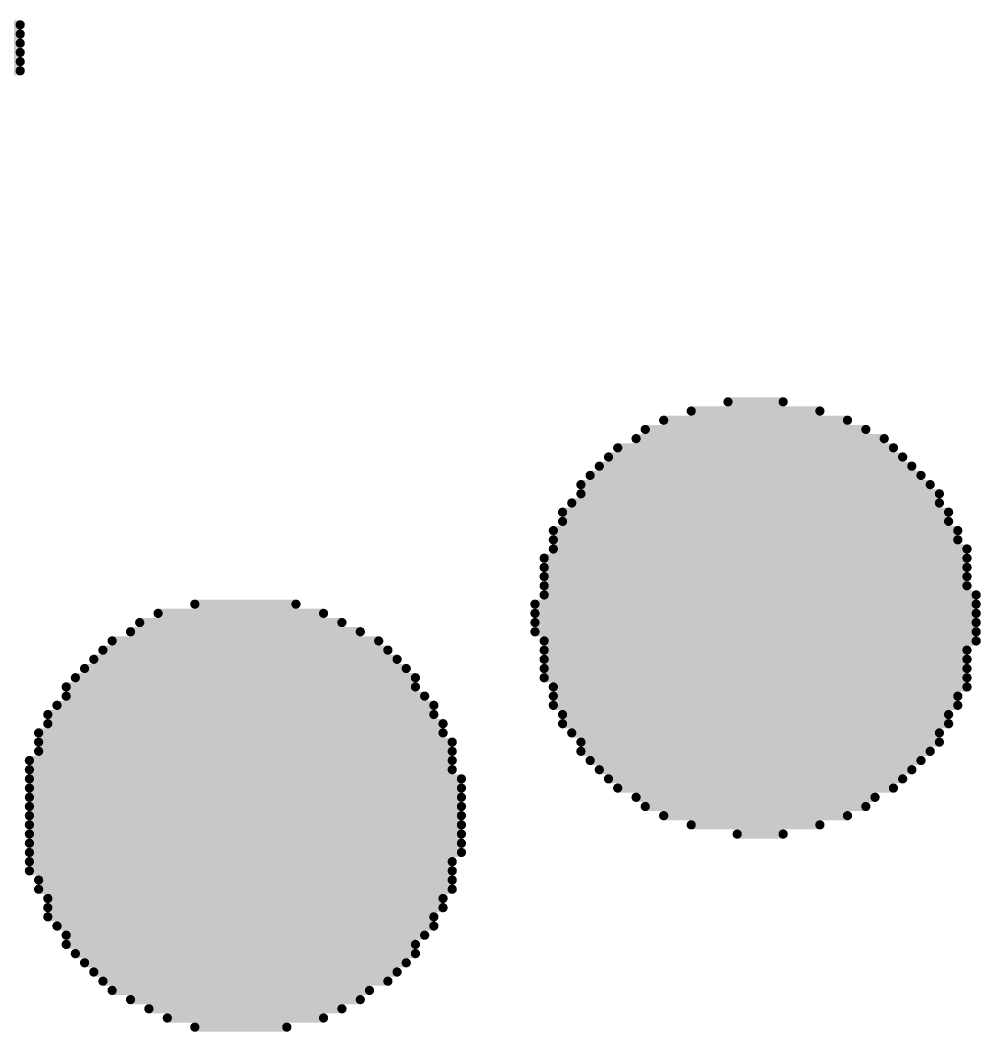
# Model space of a CAD drawing. Header units: millimetres. Extents: x 45 to 209, y 90 to 189.
# Drawn here: x 69.523 to 70.186, y 95.915 to 96.613 of the extents above; entities that cross this region are included whole.
import ezdxf

# ---------------------------------------------------------------- set-up
doc = ezdxf.new("R2010")
doc.units = ezdxf.units.MM
doc.layers.add('TopOverlay', color=2, linetype='Continuous')

# ---------------------------------------------------------------- blocks, each defined once
blk = doc.blocks.new('5394DE47_A0E8_4329_8464_7791B7C19310_62')
at = {"layer": 'TopOverlay', "const_width": 0.00635}
for points in [[(1.53825, 2.4545), (1.84305, 2.4545)], [(1.53825, 2.44815), (1.84305, 2.44815)], [(1.53825, 2.4418), (1.84305, 2.4418)], [(1.53825, 2.43545), (1.84305, 2.43545)], [(1.53825, 2.4291), (1.84305, 2.4291)], [(1.5446, 2.42275), (1.84305, 2.42275)], [(2.332, 2.19415), (2.3701, 2.19415)], [(2.3066, 2.1878), (2.3955, 2.1878)], [(2.28755, 2.18145), (2.41455, 2.18145)], [(2.27485, 2.1751), (2.42725, 2.1751)], [(2.2558, 2.1624), (2.4463, 2.1624)], [(2.2685, 2.16875), (2.43995, 2.16875)], [(2.24945, 2.15605), (2.45265, 2.15605)], [(2.2431, 2.1497), (2.459, 2.1497)], [(2.23675, 2.14335), (2.46535, 2.14335)], [(2.2304, 2.137), (2.4717, 2.137)], [(2.2304, 2.13065), (2.47805, 2.13065)], [(2.22405, 2.1243), (2.47805, 2.1243)], [(2.2177, 2.11795), (2.4844, 2.11795)], [(2.2177, 2.1116), (2.4844, 2.1116)], [(2.21135, 2.10525), (2.49075, 2.10525)], [(2.21135, 2.0989), (2.49075, 2.0989)], [(2.21135, 2.09255), (2.4971, 2.09255)], [(2.205, 2.0862), (2.4971, 2.0862)], [(2.205, 2.07985), (2.4971, 2.07985)], [(2.205, 2.0735), (2.4971, 2.0735)], [(2.205, 2.06715), (2.4971, 2.06715)], [(2.205, 2.0608), (2.50345, 2.0608)], [(1.9637, 2.05445), (2.03355, 2.05445)], [(2.19865, 2.05445), (2.50345, 2.05445)], [(1.9383, 2.0481), (2.0526, 2.0481)], [(2.19865, 2.0481), (2.50345, 2.0481)], [(1.9256, 2.04175), (2.0653, 2.04175)], [(2.19865, 2.04175), (2.50345, 2.04175)], [(1.91925, 2.0354), (2.078, 2.0354)], [(2.19865, 2.0354), (2.50345, 2.0354)], [(1.9002, 2.0227), (2.09705, 2.0227)], [(1.90655, 2.02905), (2.0907, 2.02905)], [(2.205, 2.02905), (2.50345, 2.02905)], [(2.205, 2.0227), (2.4971, 2.0227)], [(1.89385, 2.01635), (2.1034, 2.01635)], [(2.205, 2.01635), (2.4971, 2.01635)], [(1.8875, 2.01), (2.10975, 2.01)], [(2.205, 2.01), (2.4971, 2.01)], [(1.88115, 2.00365), (2.1161, 2.00365)], [(2.205, 2.00365), (2.4971, 2.00365)], [(1.8748, 1.9973), (2.1161, 1.9973)], [(2.21135, 1.9973), (2.4971, 1.9973)], [(1.8748, 1.99095), (2.12245, 1.99095)], [(2.21135, 1.99095), (2.49075, 1.99095)], [(1.86845, 1.9846), (2.1288, 1.9846)], [(2.21135, 1.9846), (2.49075, 1.9846)], [(1.8621, 1.97825), (2.1288, 1.97825)], [(2.2177, 1.97825), (2.4844, 1.97825)], [(1.8621, 1.9719), (2.13515, 1.9719)], [(2.2177, 1.9719), (2.4844, 1.9719)], [(1.85575, 1.96555), (2.13515, 1.96555)], [(2.22405, 1.96555), (2.47805, 1.96555)], [(1.85575, 1.9592), (2.1415, 1.9592)], [(1.85575, 1.95285), (2.1415, 1.95285)], [(2.2304, 1.9592), (2.47805, 1.9592)], [(2.2304, 1.95285), (2.4717, 1.95285)], [(1.8494, 1.9465), (2.1415, 1.9465)], [(2.23675, 1.9465), (2.46535, 1.9465)], [(1.8494, 1.94015), (2.1415, 1.94015)], [(2.2431, 1.94015), (2.459, 1.94015)], [(1.8494, 1.9338), (2.14785, 1.9338)], [(2.24945, 1.9338), (2.45265, 1.9338)], [(1.8494, 1.92745), (2.14785, 1.92745)], [(2.2558, 1.92745), (2.4463, 1.92745)], [(1.8494, 1.9211), (2.14785, 1.9211)], [(2.2685, 1.9211), (2.4336, 1.9211)], [(1.8494, 1.91475), (2.14785, 1.91475)], [(2.27485, 1.91475), (2.42725, 1.91475)], [(1.8494, 1.9084), (2.14785, 1.9084)], [(2.28755, 1.9084), (2.41455, 1.9084)], [(1.8494, 1.90205), (2.14785, 1.90205)], [(2.3066, 1.90205), (2.3955, 1.90205)], [(1.8494, 1.8957), (2.14785, 1.8957)], [(2.33835, 1.8957), (2.3701, 1.8957)], [(1.8494, 1.88935), (2.14785, 1.88935)], [(1.8494, 1.883), (2.14785, 1.883)], [(1.8494, 1.87665), (2.1415, 1.87665)], [(1.8494, 1.8703), (2.1415, 1.8703)], [(1.85575, 1.86395), (2.1415, 1.86395)], [(1.85575, 1.8576), (2.1415, 1.8576)], [(1.8621, 1.85125), (2.13515, 1.85125)], [(1.8621, 1.8449), (2.13515, 1.8449)], [(1.8621, 1.83855), (2.1288, 1.83855)], [(1.86845, 1.8322), (2.1288, 1.8322)], [(1.8748, 1.82585), (2.12245, 1.82585)], [(1.8748, 1.8195), (2.1161, 1.8195)], [(1.88115, 1.81315), (2.1161, 1.81315)], [(1.8875, 1.8068), (2.10975, 1.8068)], [(1.89385, 1.80045), (2.1034, 1.80045)], [(1.9002, 1.7941), (2.09705, 1.7941)], [(1.90655, 1.78775), (2.08435, 1.78775)], [(1.91925, 1.7814), (2.078, 1.7814)], [(1.93195, 1.77505), (2.0653, 1.77505)], [(1.94465, 1.7687), (2.0526, 1.7687)], [(1.9637, 1.76235), (2.0272, 1.76235)]]:
    blk.add_lwpolyline(points, dxfattribs=at)
at = {"layer": 'TopOverlay', "const_width": 0.00317}
for points in [[(1.84146, 2.4545, 1), (1.84464, 2.4545, 1)], [(1.84146, 2.44815, 1), (1.84464, 2.44815, 1)], [(1.84146, 2.4418, 1), (1.84464, 2.4418, 1)], [(1.84146, 2.43545, 1), (1.84464, 2.43545, 1)], [(1.84146, 2.4291, 1), (1.84464, 2.4291, 1)], [(1.84146, 2.42275, 1), (1.84464, 2.42275, 1)], [(2.33041, 2.19415, 1), (2.33359, 2.19415, 1)], [(2.36851, 2.19415, 1), (2.37169, 2.19415, 1)], [(2.30501, 2.1878, 1), (2.30819, 2.1878, 1)], [(2.39391, 2.1878, 1), (2.39709, 2.1878, 1)], [(2.28596, 2.18145, 1), (2.28914, 2.18145, 1)], [(2.41296, 2.18145, 1), (2.41614, 2.18145, 1)], [(2.27326, 2.1751, 1), (2.27644, 2.1751, 1)], [(2.42566, 2.1751, 1), (2.42884, 2.1751, 1)], [(2.25421, 2.1624, 1), (2.25739, 2.1624, 1)], [(2.26691, 2.16875, 1), (2.27009, 2.16875, 1)], [(2.43836, 2.16875, 1), (2.44154, 2.16875, 1)], [(2.44471, 2.1624, 1), (2.44789, 2.1624, 1)], [(2.24786, 2.15605, 1), (2.25104, 2.15605, 1)], [(2.45106, 2.15605, 1), (2.45424, 2.15605, 1)], [(2.24151, 2.1497, 1), (2.24469, 2.1497, 1)], [(2.45741, 2.1497, 1), (2.46059, 2.1497, 1)], [(2.23516, 2.14335, 1), (2.23834, 2.14335, 1)], [(2.46376, 2.14335, 1), (2.46694, 2.14335, 1)], [(2.22881, 2.137, 1), (2.23199, 2.137, 1)], [(2.47011, 2.137, 1), (2.47329, 2.137, 1)], [(2.22881, 2.13065, 1), (2.23199, 2.13065, 1)], [(2.47646, 2.13065, 1), (2.47964, 2.13065, 1)], [(2.22246, 2.1243, 1), (2.22564, 2.1243, 1)], [(2.47646, 2.1243, 1), (2.47964, 2.1243, 1)], [(2.21611, 2.11795, 1), (2.21929, 2.11795, 1)], [(2.48281, 2.11795, 1), (2.48599, 2.11795, 1)], [(2.21611, 2.1116, 1), (2.21929, 2.1116, 1)], [(2.48281, 2.1116, 1), (2.48599, 2.1116, 1)], [(2.20976, 2.10525, 1), (2.21294, 2.10525, 1)], [(2.48916, 2.10525, 1), (2.49234, 2.10525, 1)], [(2.20976, 2.0989, 1), (2.21294, 2.0989, 1)], [(2.20976, 2.09255, 1), (2.21294, 2.09255, 1)], [(2.48916, 2.0989, 1), (2.49234, 2.0989, 1)], [(2.49551, 2.09255, 1), (2.49869, 2.09255, 1)], [(2.20341, 2.0862, 1), (2.20659, 2.0862, 1)], [(2.49551, 2.0862, 1), (2.49869, 2.0862, 1)], [(2.20341, 2.07985, 1), (2.20659, 2.07985, 1)], [(2.49551, 2.07985, 1), (2.49869, 2.07985, 1)], [(2.20341, 2.0735, 1), (2.20659, 2.0735, 1)], [(2.49551, 2.0735, 1), (2.49869, 2.0735, 1)], [(2.20341, 2.06715, 1), (2.20659, 2.06715, 1)], [(2.49551, 2.06715, 1), (2.49869, 2.06715, 1)], [(2.20341, 2.0608, 1), (2.20659, 2.0608, 1)], [(2.50186, 2.0608, 1), (2.50504, 2.0608, 1)], [(1.96211, 2.05445, 1), (1.96529, 2.05445, 1)], [(2.03196, 2.05445, 1), (2.03514, 2.05445, 1)], [(2.19706, 2.05445, 1), (2.20024, 2.05445, 1)], [(2.50186, 2.05445, 1), (2.50504, 2.05445, 1)], [(1.93671, 2.0481, 1), (1.93989, 2.0481, 1)], [(2.05101, 2.0481, 1), (2.05419, 2.0481, 1)], [(2.19706, 2.0481, 1), (2.20024, 2.0481, 1)], [(2.50186, 2.0481, 1), (2.50504, 2.0481, 1)], [(1.92401, 2.04175, 1), (1.92719, 2.04175, 1)], [(2.06371, 2.04175, 1), (2.06689, 2.04175, 1)], [(2.19706, 2.04175, 1), (2.20024, 2.04175, 1)], [(2.50186, 2.04175, 1), (2.50504, 2.04175, 1)], [(1.91766, 2.0354, 1), (1.92084, 2.0354, 1)], [(2.07641, 2.0354, 1), (2.07959, 2.0354, 1)], [(2.19706, 2.0354, 1), (2.20024, 2.0354, 1)], [(2.50186, 2.0354, 1), (2.50504, 2.0354, 1)], [(1.89861, 2.0227, 1), (1.90179, 2.0227, 1)], [(1.90496, 2.02905, 1), (1.90814, 2.02905, 1)], [(2.08911, 2.02905, 1), (2.09229, 2.02905, 1)], [(2.09546, 2.0227, 1), (2.09864, 2.0227, 1)], [(2.20341, 2.02905, 1), (2.20659, 2.02905, 1)], [(2.20341, 2.0227, 1), (2.20659, 2.0227, 1)], [(2.49551, 2.0227, 1), (2.49869, 2.0227, 1)], [(2.50186, 2.02905, 1), (2.50504, 2.02905, 1)], [(1.89226, 2.01635, 1), (1.89544, 2.01635, 1)], [(2.10181, 2.01635, 1), (2.10499, 2.01635, 1)], [(2.20341, 2.01635, 1), (2.20659, 2.01635, 1)], [(2.49551, 2.01635, 1), (2.49869, 2.01635, 1)], [(1.88591, 2.01, 1), (1.88909, 2.01, 1)], [(2.10816, 2.01, 1), (2.11134, 2.01, 1)], [(2.20341, 2.01, 1), (2.20659, 2.01, 1)], [(2.49551, 2.01, 1), (2.49869, 2.01, 1)], [(1.87956, 2.00365, 1), (1.88274, 2.00365, 1)], [(2.11451, 2.00365, 1), (2.11769, 2.00365, 1)], [(2.20341, 2.00365, 1), (2.20659, 2.00365, 1)], [(2.49551, 2.00365, 1), (2.49869, 2.00365, 1)], [(1.87321, 1.9973, 1), (1.87639, 1.9973, 1)], [(2.11451, 1.9973, 1), (2.11769, 1.9973, 1)], [(2.20976, 1.9973, 1), (2.21294, 1.9973, 1)], [(2.49551, 1.9973, 1), (2.49869, 1.9973, 1)], [(1.87321, 1.99095, 1), (1.87639, 1.99095, 1)], [(2.12086, 1.99095, 1), (2.12404, 1.99095, 1)], [(2.20976, 1.99095, 1), (2.21294, 1.99095, 1)], [(2.48916, 1.99095, 1), (2.49234, 1.99095, 1)], [(1.86686, 1.9846, 1), (1.87004, 1.9846, 1)], [(2.12721, 1.9846, 1), (2.13039, 1.9846, 1)], [(2.20976, 1.9846, 1), (2.21294, 1.9846, 1)], [(2.48916, 1.9846, 1), (2.49234, 1.9846, 1)], [(1.86051, 1.97825, 1), (1.86369, 1.97825, 1)], [(2.12721, 1.97825, 1), (2.13039, 1.97825, 1)], [(2.21611, 1.97825, 1), (2.21929, 1.97825, 1)], [(2.48281, 1.97825, 1), (2.48599, 1.97825, 1)], [(1.86051, 1.9719, 1), (1.86369, 1.9719, 1)], [(2.13356, 1.9719, 1), (2.13674, 1.9719, 1)], [(2.21611, 1.9719, 1), (2.21929, 1.9719, 1)], [(2.48281, 1.9719, 1), (2.48599, 1.9719, 1)], [(1.85416, 1.96555, 1), (1.85734, 1.96555, 1)], [(2.13356, 1.96555, 1), (2.13674, 1.96555, 1)], [(2.22246, 1.96555, 1), (2.22564, 1.96555, 1)], [(2.47646, 1.96555, 1), (2.47964, 1.96555, 1)], [(1.85416, 1.9592, 1), (1.85734, 1.9592, 1)], [(1.85416, 1.95285, 1), (1.85734, 1.95285, 1)], [(2.13991, 1.9592, 1), (2.14309, 1.9592, 1)], [(2.13991, 1.95285, 1), (2.14309, 1.95285, 1)], [(2.22881, 1.9592, 1), (2.23199, 1.9592, 1)], [(2.22881, 1.95285, 1), (2.23199, 1.95285, 1)], [(2.47011, 1.95285, 1), (2.47329, 1.95285, 1)], [(2.47646, 1.9592, 1), (2.47964, 1.9592, 1)], [(1.84781, 1.9465, 1), (1.85099, 1.9465, 1)], [(2.13991, 1.9465, 1), (2.14309, 1.9465, 1)], [(2.23516, 1.9465, 1), (2.23834, 1.9465, 1)], [(2.46376, 1.9465, 1), (2.46694, 1.9465, 1)], [(1.84781, 1.94015, 1), (1.85099, 1.94015, 1)], [(2.13991, 1.94015, 1), (2.14309, 1.94015, 1)], [(2.24151, 1.94015, 1), (2.24469, 1.94015, 1)], [(2.45741, 1.94015, 1), (2.46059, 1.94015, 1)], [(1.84781, 1.9338, 1), (1.85099, 1.9338, 1)], [(2.14626, 1.9338, 1), (2.14944, 1.9338, 1)], [(2.24786, 1.9338, 1), (2.25104, 1.9338, 1)], [(2.45106, 1.9338, 1), (2.45424, 1.9338, 1)], [(1.84781, 1.92745, 1), (1.85099, 1.92745, 1)], [(2.14626, 1.92745, 1), (2.14944, 1.92745, 1)], [(2.25421, 1.92745, 1), (2.25739, 1.92745, 1)], [(2.44471, 1.92745, 1), (2.44789, 1.92745, 1)], [(1.84781, 1.9211, 1), (1.85099, 1.9211, 1)], [(2.14626, 1.9211, 1), (2.14944, 1.9211, 1)], [(2.26691, 1.9211, 1), (2.27009, 1.9211, 1)], [(2.43201, 1.9211, 1), (2.43519, 1.9211, 1)], [(1.84781, 1.91475, 1), (1.85099, 1.91475, 1)], [(2.14626, 1.91475, 1), (2.14944, 1.91475, 1)], [(2.27326, 1.91475, 1), (2.27644, 1.91475, 1)], [(2.42566, 1.91475, 1), (2.42884, 1.91475, 1)], [(1.84781, 1.9084, 1), (1.85099, 1.9084, 1)], [(2.14626, 1.9084, 1), (2.14944, 1.9084, 1)], [(2.28596, 1.9084, 1), (2.28914, 1.9084, 1)], [(2.41296, 1.9084, 1), (2.41614, 1.9084, 1)], [(1.84781, 1.90205, 1), (1.85099, 1.90205, 1)], [(2.14626, 1.90205, 1), (2.14944, 1.90205, 1)], [(2.30501, 1.90205, 1), (2.30819, 1.90205, 1)], [(2.39391, 1.90205, 1), (2.39709, 1.90205, 1)], [(1.84781, 1.8957, 1), (1.85099, 1.8957, 1)], [(2.14626, 1.8957, 1), (2.14944, 1.8957, 1)], [(2.33676, 1.8957, 1), (2.33994, 1.8957, 1)], [(2.36851, 1.8957, 1), (2.37169, 1.8957, 1)], [(1.84781, 1.88935, 1), (1.85099, 1.88935, 1)], [(1.84781, 1.883, 1), (1.85099, 1.883, 1)], [(2.14626, 1.88935, 1), (2.14944, 1.88935, 1)], [(2.14626, 1.883, 1), (2.14944, 1.883, 1)], [(1.84781, 1.87665, 1), (1.85099, 1.87665, 1)], [(2.13991, 1.87665, 1), (2.14309, 1.87665, 1)], [(1.84781, 1.8703, 1), (1.85099, 1.8703, 1)], [(2.13991, 1.8703, 1), (2.14309, 1.8703, 1)], [(1.85416, 1.86395, 1), (1.85734, 1.86395, 1)], [(2.13991, 1.86395, 1), (2.14309, 1.86395, 1)], [(1.85416, 1.8576, 1), (1.85734, 1.8576, 1)], [(2.13991, 1.8576, 1), (2.14309, 1.8576, 1)], [(1.86051, 1.85125, 1), (1.86369, 1.85125, 1)], [(2.13356, 1.85125, 1), (2.13674, 1.85125, 1)], [(1.86051, 1.8449, 1), (1.86369, 1.8449, 1)], [(2.13356, 1.8449, 1), (2.13674, 1.8449, 1)], [(1.86051, 1.83855, 1), (1.86369, 1.83855, 1)], [(2.12721, 1.83855, 1), (2.13039, 1.83855, 1)], [(1.86686, 1.8322, 1), (1.87004, 1.8322, 1)], [(2.12721, 1.8322, 1), (2.13039, 1.8322, 1)], [(1.87321, 1.82585, 1), (1.87639, 1.82585, 1)], [(2.12086, 1.82585, 1), (2.12404, 1.82585, 1)], [(1.87321, 1.8195, 1), (1.87639, 1.8195, 1)], [(1.87956, 1.81315, 1), (1.88274, 1.81315, 1)], [(2.11451, 1.8195, 1), (2.11769, 1.8195, 1)], [(2.11451, 1.81315, 1), (2.11769, 1.81315, 1)], [(1.88591, 1.8068, 1), (1.88909, 1.8068, 1)], [(2.10816, 1.8068, 1), (2.11134, 1.8068, 1)], [(1.89226, 1.80045, 1), (1.89544, 1.80045, 1)], [(2.10181, 1.80045, 1), (2.10499, 1.80045, 1)], [(1.89861, 1.7941, 1), (1.90179, 1.7941, 1)], [(2.09546, 1.7941, 1), (2.09864, 1.7941, 1)], [(1.90496, 1.78775, 1), (1.90814, 1.78775, 1)], [(2.08276, 1.78775, 1), (2.08594, 1.78775, 1)], [(1.91766, 1.7814, 1), (1.92084, 1.7814, 1)], [(2.07641, 1.7814, 1), (2.07959, 1.7814, 1)], [(1.93036, 1.77505, 1), (1.93354, 1.77505, 1)], [(2.06371, 1.77505, 1), (2.06689, 1.77505, 1)], [(1.94306, 1.7687, 1), (1.94624, 1.7687, 1)], [(2.05101, 1.7687, 1), (2.05419, 1.7687, 1)], [(1.96211, 1.76235, 1), (1.96529, 1.76235, 1)], [(2.02561, 1.76235, 1), (2.02879, 1.76235, 1)]]:
    blk.add_lwpolyline(points, format="xyb", close=True, dxfattribs=at)

msp = doc.modelspace()

# ---------------------------------------------------------------- block references
at = {"rotation": 360}
msp.add_blockref('5394DE47_A0E8_4329_8464_7791B7C19310_62', (67.67968, 94.1556), dxfattribs=at)

doc.saveas('drawing.dxf')
